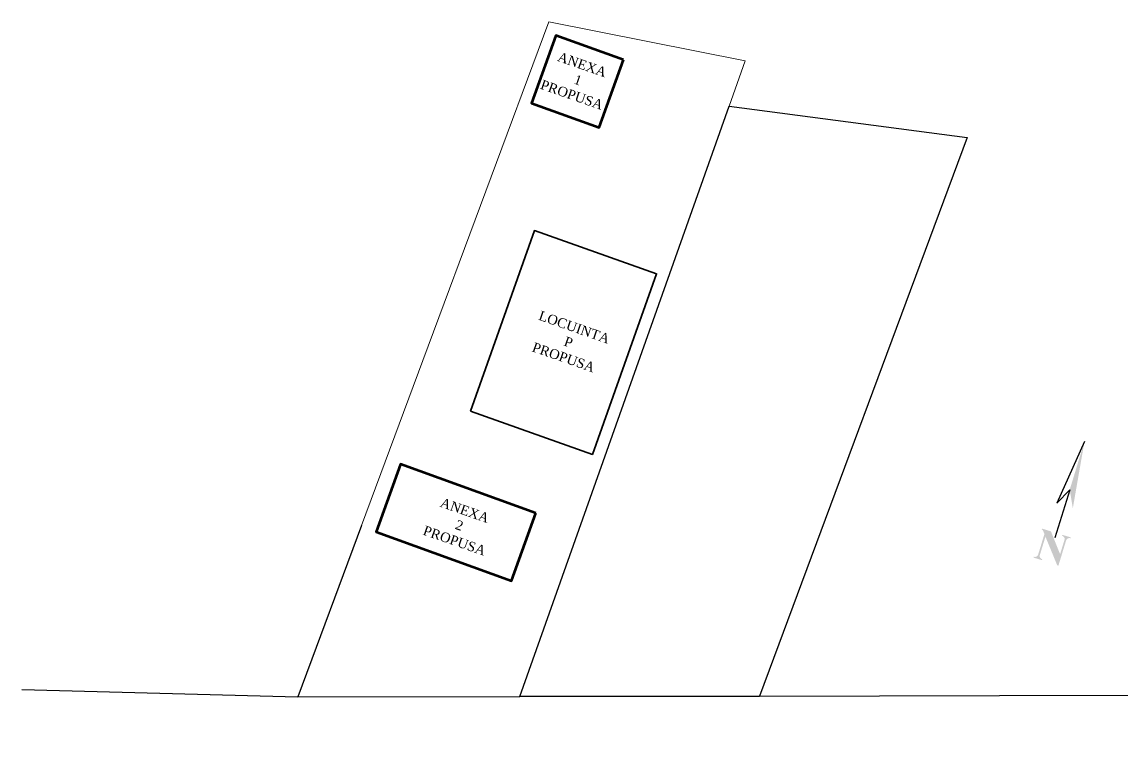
# Model space of a CAD drawing. Header units: inches. Extents: x 386283 to 388912, y 683236 to 684907.
# Drawn here: x 387284 to 388200, y 684305 to 684907 of the extents above; entities that cross this region are included whole.
import ezdxf

# ---------------------------------------------------------------- set-up
doc = ezdxf.new("R2010")
doc.units = ezdxf.units.IN
doc.header["$MEASUREMENT"] = 0
doc.layers.add('COTE', color=3, linetype='Continuous')
doc.styles.add('TIMES_NEW_ROMAN', font='times.ttf')
doc.linetypes.add('FENCELINE2', pattern='A,6.35,-2.54,[132,ltypeshp.shx,S=2.54,R=0,X=-2.54,Y=0],-2.54,25.4', length=36.83)

# ---------------------------------------------------------------- blocks, each defined once
blk = doc.blocks.new('NORD1')
at = {"linetype": 'Continuous'}
blk.add_hatch(color=256, dxfattribs=at).paths.add_polyline_path([(-8.97, -27.01), (-3.42, -27.01), (5.78, -38.42), (5.78, -29.41), (5.77, -29.24), (5.74, -29.08), (5.7, -28.91), (5.63, -28.75), (5.54, -28.6), (5.44, -28.44), (5.32, -28.29), (5.17, -28.15), (5.02, -28.01), (4.85, -27.89), (4.68, -27.79), (4.49, -27.71), (4.3, -27.65), (4.1, -27.6), (3.88, -27.57), (3.66, -27.57), (3.66, -27.01), (8.93, -27.01), (8.93, -27.56), (8.69, -27.57), (8.46, -27.6), (8.25, -27.65), (8.05, -27.71), (7.87, -27.79), (7.69, -27.89), (7.53, -28.01), (7.38, -28.15), (7.25, -28.3), (7.13, -28.45), (7.03, -28.62), (6.95, -28.79), (6.89, -28.97), (6.85, -29.15), (6.82, -29.35), (6.81, -29.54), (6.81, -45.27), (6.08, -45.27), (-5.62, -31.01), (-5.62, -42.49), (-5.61, -42.66), (-5.58, -42.82), (-5.54, -42.99), (-5.49, -43.15), (-5.41, -43.31), (-5.32, -43.46), (-5.22, -43.61), (-5.09, -43.76), (-4.93, -43.92), (-4.76, -44.06), (-4.58, -44.18), (-4.39, -44.27), (-4.18, -44.35), (-3.97, -44.4), (-3.74, -44.43), (-3.5, -44.45), (-3.5, -45), (-8.76, -45), (-8.76, -44.45), (-8.51, -44.44), (-8.27, -44.41), (-8.03, -44.35), (-7.82, -44.27), (-7.62, -44.17), (-7.44, -44.06), (-7.27, -43.92), (-7.12, -43.76), (-7.01, -43.61), (-6.91, -43.46), (-6.83, -43.29), (-6.77, -43.12), (-6.71, -42.94), (-6.68, -42.75), (-6.65, -42.56), (-6.65, -42.36), (-6.65, -29.71), (-7.81, -28.3), (-7.96, -28.13), (-8.11, -27.98), (-8.26, -27.85), (-8.4, -27.75), (-8.55, -27.67), (-8.69, -27.61), (-8.83, -27.58), (-8.97, -27.56)])
blk.add_lwpolyline([(0, 30), (-5, -10), (0, 0), (0, -30)])
blk.add_solid([(0, 0), (5, -10), (0, 30)])

msp = doc.modelspace()

# ---------------------------------------------------------------- linework, layer by layer
at = {"color": 5, "linetype": 'FENCELINE2', "lineweight": 15}
for p, q in [((387618.21, 684624.73), (387723.23, 684907.21)), ((387723.23, 684907.2), (387886.81, 684874.66)), ((387886.81, 684874.66), (387873.51, 684836.95)), ((387566.95, 684486.84), (387618.21, 684624.73))]:
    msp.add_line(p, q, dxfattribs=at)
at = {"color": 1, "lineweight": 53}
for points in [[(387785.54, 684875.55), (387729.11, 684895.93), (387708.73, 684839.5), (387765.16, 684819.12)], [(387712.35, 684497.28), (387599.49, 684538.04), (387579.11, 684481.61), (387691.97, 684440.85)]]:
    msp.add_lwpolyline(points, close=True, dxfattribs=at)
at = {"color": 6}
msp.add_lwpolyline([(387898.99, 684344.54), (387699, 684344.14), (387873.51, 684836.95), (388071.96, 684810.84), (387898.99, 684344.54)], close=True, dxfattribs=at)
at = {"color": 1, "lineweight": 35}
msp.add_lwpolyline([(387657.77, 684582.3), (387759.57, 684546.23), (387813.01, 684697.04), (387711.21, 684733.11)], close=True, dxfattribs=at)
at = {"color": 6}
msp.add_lwpolyline([(387283.77, 684349.92), (387513.74, 684343.79), (387698.97, 684344.16), (387898.94, 684344.5), (388099.04, 684344.92), (388299.04, 684345.36), (388280.35, 684304.5)], dxfattribs=at)
at = {"layer": 'COTE', "color": 64, "lineweight": 30}
for p, q in [((387698.97, 684344.16), (387873.51, 684836.95)), ((387566.95, 684486.84), (387513.74, 684343.79)), ((387566.95, 684486.83), (387513.74, 684343.78)), ((387513.74, 684343.78), (387698.97, 684344.16))]:
    msp.add_line(p, q, dxfattribs=at)
at = {"layer": 'COTE', "color": 6}
msp.add_line((387566.95, 684486.83), (387513.74, 684343.79), dxfattribs=at)

# ---------------------------------------------------------------- block references
at = {"xscale": 1.400000000108522, "yscale": 1.400000000108522, "zscale": 1.400000000108522, "rotation": 342.9696735434424}
msp.add_blockref('NORD1', (388157.61, 684516.78, -3090), dxfattribs=at)

# ---------------------------------------------------------------- texts
at = {"color": 1, "char_height": 8, "width": 290.8501, "attachment_point": 4, "rotation": 340.78772, "style": 'TIMES_NEW_ROMAN'}
for s, insert in [('\\pi124.87;ANEXA  \\P\\pi143.89;1\\P\\pi119;PROPUSA', (387608.74, 684907.1)), ('\\pi115.43;LOCUINTA\\P\\pi142.45;P \\P\\pi119;PROPUSA', (387601.86, 684687.96)), ('\\pi124.87;ANEXA  \\P\\pi142.84;2\\P\\pi119;PROPUSA', (387510.85, 684534.99))]:
    msp.add_mtext(s, dxfattribs=dict(at, insert=insert))

doc.saveas('drawing.dxf')
